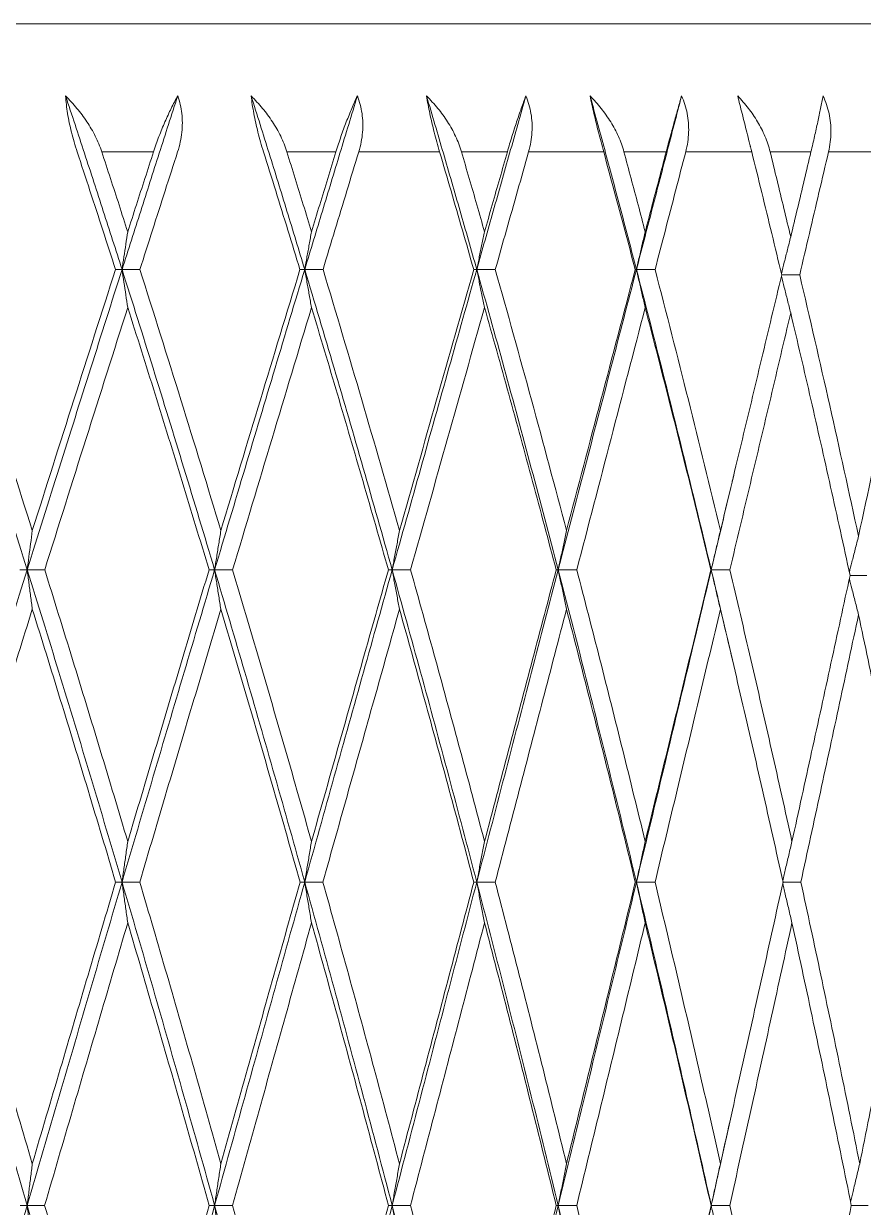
# Model space of a CAD drawing. Extents: x 1661 to 2451, y 0 to 579.
# Drawn here: x 1896.84 to 1903.39, y 461.53 to 470.76 of the extents above; entities that cross this region are included whole.
import ezdxf

# ---------------------------------------------------------------- set-up
doc = ezdxf.new("R2010")
doc.units = 0
doc.header["$LTSCALE"] = 10
doc.header["$MEASUREMENT"] = 0
doc.layers.add('2', color=7, linetype='CONTINUOUS', true_color=0xffffff)

msp = doc.modelspace()

# ---------------------------------------------------------------- linework, layer by layer
at = {"layer": '2', "color": 7, "linetype": 'Continuous', "lineweight": 18}
for p, q in [((1906.0954, 470.7637), (1874.0954, 470.7637)), ((1902.5131, 469.8039), (1902.5121, 469.8076))]:
    msp.add_line(p, q, dxfattribs=at)
at = {"layer": '2', "color": 7, "linetype": 'Continuous', "lineweight": 13}
for p, q in [((1902.5231, 469.7637), (1902.008, 469.7637)), ((1903.1232, 469.7637), (1903.5849, 469.7637))]:
    msp.add_line(p, q, dxfattribs=at)
for start_param, end_param in [(2.153848, 2.199004), (2.250539, 2.295695)]:
    msp.add_ellipse((1890.0955, 469.7637), major_axis=(-16.9999, 0), ratio=0.000002, start_param=start_param, end_param=end_param, dxfattribs=at)
at = {"layer": '2', "color": 7, "linetype": 'Continuous', "lineweight": 18}
for points, degree in [([(1897.6071, 468.8449), (1897.5584, 468.9978), (1897.4607, 469.302), (1897.3139, 469.7533), (1897.2156, 470.0513), (1897.1664, 470.1996)], 3), ([(1897.2567, 469.7637), (1897.2397, 469.8151), (1897.2101, 469.9172), (1897.1799, 470.064), (1897.1693, 470.1557), (1897.1664, 470.1996)], 3), ([(1897.6071, 468.8449), (1897.6559, 468.9978), (1897.7531, 469.3021), (1897.8979, 469.7537), (1897.9938, 470.0515), (1898.0415, 470.1996)], 3), ([(1898.0415, 470.1996), (1898.0573, 470.1557), (1898.0791, 470.064), (1898.0798, 469.9171), (1898.058, 469.8151), (1898.0414, 469.7637)], 3), ([(1899.0335, 468.8449), (1898.9873, 468.9978), (1898.8948, 469.302), (1898.7554, 469.7533), (1898.6621, 470.0513), (1898.6153, 470.1996)], 3), ([(1898.7117, 469.7637), (1898.6955, 469.8151), (1898.6666, 469.9172), (1898.6342, 470.064), (1898.6203, 470.1557), (1898.6153, 470.1996)], 3), ([(1899.0335, 468.8449), (1899.0797, 468.9978), (1899.1718, 469.3021), (1899.3087, 469.7537), (1899.3993, 470.0515), (1899.4444, 470.1996)], 3), ([(1899.4444, 470.1996), (1899.4616, 470.1557), (1899.4861, 470.064), (1899.4906, 469.9171), (1899.4709, 469.8151), (1899.4552, 469.7637)], 3), ([(1900.3765, 468.8449), (1900.3333, 468.9978), (1900.2466, 469.302), (1900.1161, 469.7533), (1900.0284, 470.0513), (1899.9845, 470.1996)], 3), ([(1900.0863, 469.7637), (1900.0711, 469.8151), (1900.043, 469.9172), (1900.0087, 470.064), (1899.9916, 470.1557), (1899.9845, 470.1996)], 3), ([(1900.3765, 468.8449), (1900.4197, 468.9978), (1900.5057, 469.3021), (1900.6335, 469.7537), (1900.7179, 470.0515), (1900.7598, 470.1996)], 3), ([(1900.7598, 470.1996), (1900.7784, 470.1557), (1900.8054, 470.064), (1900.8135, 469.9171), (1900.7961, 469.8151), (1900.7815, 469.7637)], 3), ([(1901.2614, 470.1996), (1901.302, 470.0513), (1901.3831, 469.7533), (1901.5037, 469.302), (1901.5835, 468.9978), (1901.6233, 468.8449)], 3), ([(1901.3674, 469.7637), (1901.3534, 469.8151), (1901.3265, 469.9172), (1901.2907, 470.064), (1901.2704, 470.1557), (1901.2614, 470.1996)], 3), ([(1901.9757, 470.1996), (1901.9372, 470.0515), (1901.8598, 469.7537), (1901.7423, 469.3021), (1901.6632, 468.9978), (1901.6233, 468.8449)], 3), ([(1902.008, 469.7637), (1902.0214, 469.8151), (1902.0364, 469.9171), (1902.0247, 470.064), (1901.9953, 470.1557), (1901.9757, 470.1996)], 3), ([(1902.5231, 469.7637), (1902.5103, 469.8151), (1902.4847, 469.9172), (1902.4477, 470.064), (1902.4247, 470.1557), (1902.4137, 470.1996)], 3), ([(1903.0806, 470.1996), (1903.1011, 470.1557), (1903.1325, 470.064), (1903.1477, 469.9171), (1903.1353, 469.8151), (1903.1232, 469.7637)], 3), ([(1897.5565, 468.8449), (1897.5234, 468.9477), (1897.4571, 469.1528), (1897.3571, 469.4591), (1897.2902, 469.6623), (1897.2567, 469.7637)], 3), ([(1897.6516, 469.1402), (1897.6291, 469.2098), (1897.5842, 469.3488), (1897.5166, 469.5566), (1897.4714, 469.6947), (1897.4488, 469.7637)], 3), ([(1897.6516, 469.1402), (1897.674, 469.2098), (1897.7189, 469.3488), (1897.786, 469.5566), (1897.8307, 469.6947), (1897.8531, 469.7637)], 3), ([(1897.7464, 468.8449), (1897.7793, 468.9477), (1897.845, 469.1528), (1897.9433, 469.4591), (1898.0088, 469.6623), (1898.0414, 469.7637)], 3), ([(1898.9963, 468.8449), (1898.9649, 468.9477), (1898.902, 469.1528), (1898.8071, 469.4591), (1898.7436, 469.6623), (1898.7117, 469.7637)], 3), ([(1899.0864, 469.1402), (1899.0652, 469.2098), (1899.0226, 469.3488), (1898.9585, 469.5566), (1898.9156, 469.6947), (1898.8941, 469.7637)], 3), ([(1899.0864, 469.1402), (1899.1077, 469.2098), (1899.1502, 469.3488), (1899.2137, 469.5566), (1899.256, 469.6947), (1899.2772, 469.7637)], 3), ([(1899.1762, 468.8449), (1899.2073, 468.9477), (1899.2695, 469.1528), (1899.3625, 469.4591), (1899.4243, 469.6623), (1899.4552, 469.7637)], 3), ([(1900.353, 468.8449), (1900.3236, 468.9477), (1900.2647, 469.1528), (1900.1758, 469.4591), (1900.1162, 469.6623), (1900.0863, 469.7637)], 3), ([(1900.4373, 469.1402), (1900.4174, 469.2098), (1900.3776, 469.3488), (1900.3176, 469.5566), (1900.2774, 469.6947), (1900.2573, 469.7637)], 3), ([(1900.4373, 469.1402), (1900.4572, 469.2098), (1900.4969, 469.3488), (1900.5563, 469.5566), (1900.5958, 469.6947), (1900.6155, 469.7637)], 3), ([(1900.7815, 469.7637), (1900.7528, 469.6623), (1900.6952, 469.4591), (1900.6084, 469.1528), (1900.5503, 468.9477), (1900.5212, 468.8449)], 3), ([(1901.3674, 469.7637), (1901.3951, 469.6623), (1901.4503, 469.4591), (1901.5324, 469.1528), (1901.5868, 468.9477), (1901.6139, 468.8449)], 3), ([(1901.6916, 469.1402), (1901.6733, 469.2098), (1901.6365, 469.3488), (1901.5812, 469.5566), (1901.5441, 469.6947), (1901.5255, 469.7637)], 3), ([(1901.8556, 469.7637), (1901.8374, 469.6947), (1901.8011, 469.5566), (1901.7465, 469.3488), (1901.7099, 469.2098), (1901.6916, 469.1402)], 3), ([(1902.008, 469.7637), (1901.9816, 469.6623), (1901.9288, 469.4591), (1901.849, 469.1528), (1901.7956, 468.9477), (1901.7688, 468.8449)], 3), ([(1902.7572, 468.8034), (1902.7315, 468.9109), (1902.68, 469.1254), (1902.6019, 469.4454), (1902.5495, 469.6578), (1902.5231, 469.7637)], 3), ([(1902.8277, 469.099), (1902.81, 469.1732), (1902.7745, 469.3214), (1902.721, 469.543), (1902.6851, 469.6902), (1902.6671, 469.7637)], 3), ([(1902.9858, 469.7637), (1902.9683, 469.6902), (1902.9334, 469.543), (1902.8807, 469.3214), (1902.8454, 469.1732), (1902.8277, 469.099)], 3), ([(1903.1232, 469.7637), (1903.0984, 469.6578), (1903.0486, 469.4454), (1902.9734, 469.1254), (1902.923, 468.9109), (1902.8976, 468.8034)], 3), ([(1897.6071, 468.8449), (1897.612, 468.8778), (1897.6219, 468.9436), (1897.6367, 469.042), (1897.6466, 469.1075), (1897.6516, 469.1402)], 3), ([(1899.0335, 468.8449), (1899.0394, 468.8778), (1899.0511, 468.9436), (1899.0687, 469.042), (1899.0805, 469.1075), (1899.0864, 469.1402)], 3), ([(1900.3765, 468.8449), (1900.3832, 468.8778), (1900.3966, 468.9436), (1900.4169, 469.042), (1900.4305, 469.1075), (1900.4373, 469.1402)], 3), ([(1901.6916, 469.1402), (1901.6839, 469.1075), (1901.6687, 469.042), (1901.646, 468.9436), (1901.6309, 468.8778), (1901.6233, 468.8449)], 3), ([(1896.1105, 468.8449), (1896.195, 468.5908), (1896.3638, 468.0783), (1896.6156, 467.2981), (1896.7831, 466.7683), (1896.8667, 466.5012)], 3), ([(1896.9068, 466.8074), (1896.6916, 467.4879), (1896.4711, 468.1671), (1896.245, 468.8449)], 3), ([(1897.6071, 468.8449), (1897.5263, 468.5913), (1897.3636, 468.0795), (1897.1168, 467.2983), (1896.9504, 466.7684), (1896.8667, 466.5012)], 3), ([(1896.9068, 466.8074), (1897.1221, 467.4879), (1897.3386, 468.1671), (1897.5565, 468.8449)], 3), ([(1897.5565, 468.8449), (1897.5621, 468.8449), (1897.5734, 468.8449), (1897.5903, 468.8449), (1897.6015, 468.8449), (1897.6071, 468.8449)], 3), ([(1897.6071, 468.8449), (1897.6226, 468.8449), (1897.6535, 468.8449), (1897.6999, 468.8449), (1897.7309, 468.8449), (1897.7464, 468.8449)], 3), ([(1897.6071, 468.8449), (1897.6881, 468.5908), (1897.8497, 468.0783), (1898.0904, 467.2981), (1898.2503, 466.7683), (1898.33, 466.5012)], 3), ([(1897.6071, 468.8449), (1897.612, 468.812), (1897.6219, 468.7461), (1897.6367, 468.6473), (1897.6466, 468.5813), (1897.6516, 468.5483)], 3), ([(1898.3787, 466.8074), (1898.1735, 467.4879), (1897.9629, 468.1671), (1897.7464, 468.8449)], 3), ([(1899.0335, 468.8449), (1898.9569, 468.5913), (1898.8027, 468.0795), (1898.5681, 467.2983), (1898.4097, 466.7684), (1898.33, 466.5012)], 3), ([(1898.3787, 466.8074), (1898.5838, 467.4879), (1898.7897, 468.1671), (1898.9963, 468.8449)], 3), ([(1898.9963, 468.8449), (1899.0005, 468.8449), (1899.0088, 468.8449), (1899.0212, 468.8449), (1899.0294, 468.8449), (1899.0335, 468.8449)], 3), ([(1899.0335, 468.8449), (1899.0494, 468.8449), (1899.0811, 468.8449), (1899.1287, 468.8449), (1899.1604, 468.8449), (1899.1762, 468.8449)], 3), ([(1899.0335, 468.8449), (1899.1103, 468.5908), (1899.2633, 468.0783), (1899.4906, 467.2981), (1899.6412, 466.7683), (1899.7163, 466.5012)], 3), ([(1899.0335, 468.8449), (1899.0394, 468.812), (1899.0511, 468.7461), (1899.0687, 468.6473), (1899.0805, 468.5813), (1899.0864, 468.5483)], 3), ([(1899.7732, 466.8074), (1899.58, 467.4879), (1899.3812, 468.1671), (1899.1762, 468.8449)], 3), ([(1900.3765, 468.8449), (1900.3048, 468.5913), (1900.1604, 468.0795), (1899.9403, 467.2983), (1899.7913, 466.7684), (1899.7163, 466.5012)], 3), ([(1899.7732, 466.8074), (1899.9663, 467.4879), (1900.1596, 468.1671), (1900.353, 468.8449)], 3), ([(1900.353, 468.8449), (1900.3556, 468.8449), (1900.3609, 468.8449), (1900.3687, 468.8449), (1900.3739, 468.8449), (1900.3765, 468.8449)], 3), ([(1900.3765, 468.8449), (1900.3926, 468.8449), (1900.4247, 468.8449), (1900.473, 468.8449), (1900.5051, 468.8449), (1900.5212, 468.8449)], 3), ([(1900.3765, 468.8449), (1900.4483, 468.5908), (1900.5911, 468.0783), (1900.8029, 467.2981), (1900.943, 466.7683), (1901.0127, 466.5012)], 3), ([(1900.3765, 468.8449), (1900.3832, 468.812), (1900.3966, 468.7461), (1900.4169, 468.6473), (1900.4305, 468.5813), (1900.4373, 468.5483)], 3), ([(1900.5212, 468.8449), (1900.7128, 468.1671), (1900.8979, 467.4879), (1901.0773, 466.8074)], 3), ([(1901.0127, 466.5012), (1901.0824, 466.7684), (1901.2206, 467.2983), (1901.4241, 468.0795), (1901.5573, 468.5913), (1901.6233, 468.8449)], 3), ([(1901.0773, 466.8074), (1901.2566, 467.4879), (1901.4355, 468.1671), (1901.6139, 468.8449)], 3), ([(1901.6139, 468.8449), (1901.6149, 468.8449), (1901.617, 468.8449), (1901.6202, 468.8449), (1901.6223, 468.8449), (1901.6233, 468.8449)], 3), ([(1901.7688, 468.8449), (1901.7527, 468.8449), (1901.7204, 468.8449), (1901.6718, 468.8449), (1901.6395, 468.8449), (1901.6233, 468.8449)], 3), ([(1901.6233, 468.8449), (1901.6895, 468.5908), (1901.8209, 468.0783), (1902.0153, 467.2981), (1902.1435, 466.7683), (1902.2071, 466.5012)], 3), ([(1901.6916, 468.5483), (1901.6839, 468.5813), (1901.6687, 468.6473), (1901.646, 468.7461), (1901.6309, 468.812), (1901.6233, 468.8449)], 3), ([(1902.2788, 466.8074), (1902.1149, 467.4879), (1901.9451, 468.1671), (1901.7688, 468.8449)], 3), ([(1902.7572, 468.8034), (1902.7051, 468.5849), (1902.6002, 468.1457), (1902.4406, 467.4804), (1902.333, 467.0325), (1902.2788, 466.8074)], 3), ([(1902.8977, 468.8034), (1903.0572, 468.1251), (1903.2102, 467.4454), (1903.3572, 466.7644)], 3), ([(1903.7932, 468.8034), (1903.6496, 468.1251), (1903.5042, 467.4454), (1903.3572, 466.7644)], 3), ([(1897.6516, 468.5483), (1897.4342, 467.8672), (1897.2181, 467.1848), (1897.0033, 466.5012)], 3), ([(1897.6516, 468.5483), (1897.7231, 468.3242), (1897.8654, 467.8739), (1898.0771, 467.1915), (1898.2168, 466.732), (1898.2864, 466.5012)], 3), ([(1899.0864, 468.5483), (1898.8805, 467.8672), (1898.6752, 467.1848), (1898.4706, 466.5012)], 3), ([(1899.6863, 466.5012), (1899.6207, 466.732), (1899.4889, 467.1915), (1899.2889, 467.8739), (1899.1542, 468.3242), (1899.0864, 468.5483)], 3), ([(1900.4373, 468.5483), (1900.2447, 467.8672), (1900.0522, 467.1848), (1899.8597, 466.5012)], 3), ([(1900.4373, 468.5483), (1900.5007, 468.3242), (1900.6265, 467.8739), (1900.813, 467.1915), (1900.9356, 466.732), (1900.9966, 466.5012)], 3), ([(1901.1576, 466.5012), (1901.3361, 467.1848), (1901.5141, 467.8672), (1901.6916, 468.5483)], 3), ([(1901.6916, 468.5483), (1901.7499, 468.3242), (1901.8658, 467.8739), (1902.0369, 467.1915), (1902.1493, 466.732), (1902.205, 466.5012)], 3), ([(1902.8277, 468.5066), (1902.7759, 468.2871), (1902.6716, 467.8458), (1902.5131, 467.1773), (1902.406, 466.7273), (1902.3521, 466.5012)], 3), ([(1903.2909, 466.458), (1903.2409, 466.689), (1903.1398, 467.1489), (1902.9854, 467.8317), (1902.8806, 468.2824), (1902.8277, 468.5066)], 3), ([(1902.3698, 467.1849), (1902.3848, 467.2482)], 1), ([(1902.37, 467.1859), (1902.3162, 466.9593), (1902.2619, 466.7311), (1902.2071, 466.5012)], 3), ([(1896.8667, 466.5012), (1896.8712, 466.5353), (1896.88, 466.6035), (1896.8934, 466.7056), (1896.9023, 466.7735), (1896.9068, 466.8074)], 3), ([(1898.33, 466.5012), (1898.3353, 466.5353), (1898.3461, 466.6035), (1898.3624, 466.7056), (1898.3732, 466.7735), (1898.3787, 466.8074)], 3), ([(1899.7163, 466.5012), (1899.7225, 466.5353), (1899.7351, 466.6035), (1899.7541, 466.7056), (1899.7668, 466.7735), (1899.7732, 466.8074)], 3), ([(1901.0773, 466.8074), (1901.0701, 466.7735), (1901.0556, 466.7056), (1901.0341, 466.6035), (1901.0198, 466.5353), (1901.0127, 466.5012)], 3), ([(1902.2788, 466.8074), (1902.2708, 466.7735), (1902.2548, 466.7056), (1902.2309, 466.6035), (1902.215, 466.5353), (1902.2071, 466.5012)], 3), ([(1896.1105, 464.0645), (1896.1959, 464.3419), (1896.3657, 464.8923), (1896.6179, 465.7048), (1896.7841, 466.2372), (1896.8667, 466.5012)], 3), ([(1896.81, 466.5012), (1896.8164, 466.5012), (1896.829, 466.5012), (1896.8479, 466.5012), (1896.8605, 466.5012), (1896.8667, 466.5012)], 3), ([(1897.0033, 466.5012), (1896.9881, 466.5012), (1896.9578, 466.5012), (1896.9123, 466.5012), (1896.8819, 466.5012), (1896.8667, 466.5012)], 3), ([(1897.6071, 464.0645), (1897.5253, 464.342), (1897.3613, 464.8925), (1897.1148, 465.7036), (1896.9495, 466.2367), (1896.8667, 466.5012)], 3), ([(1896.9068, 466.1937), (1896.9023, 466.2279), (1896.8934, 466.2963), (1896.88, 466.3988), (1896.8712, 466.4671), (1896.8667, 466.5012)], 3), ([(1897.0033, 466.5012), (1897.0762, 466.269), (1897.2213, 465.8025), (1897.4375, 465.0958), (1897.5804, 464.6202), (1897.6516, 464.3812)], 3), ([(1898.33, 466.5012), (1898.2512, 466.2372), (1898.0926, 465.7048), (1897.8516, 464.8923), (1897.6889, 464.3419), (1897.6071, 464.0645)], 3), ([(1898.2864, 466.5012), (1898.2165, 466.269), (1898.0764, 465.8025), (1897.8647, 465.0958), (1897.7228, 464.6202), (1897.6516, 464.3812)], 3), ([(1898.33, 466.5012), (1898.3251, 466.5012), (1898.3155, 466.5012), (1898.301, 466.5012), (1898.2913, 466.5012), (1898.2864, 466.5012)], 3), ([(1898.4706, 466.5012), (1898.455, 466.5012), (1898.4237, 466.5012), (1898.3768, 466.5012), (1898.3456, 466.5012), (1898.33, 466.5012)], 3), ([(1899.0336, 464.0645), (1898.956, 464.342), (1898.8005, 464.8925), (1898.5662, 465.7036), (1898.4089, 466.2367), (1898.33, 466.5012)], 3), ([(1898.33, 466.5012), (1898.3353, 466.4671), (1898.3461, 466.3988), (1898.3623, 466.2963), (1898.3732, 466.2279), (1898.3787, 466.1937)], 3), ([(1899.0864, 464.3812), (1899.019, 464.6202), (1898.8835, 465.0958), (1898.6781, 465.8025), (1898.54, 466.269), (1898.4706, 466.5012)], 3), ([(1899.0336, 464.0645), (1899.1111, 464.3419), (1899.265, 464.8923), (1899.4927, 465.7048), (1899.6421, 466.2372), (1899.7163, 466.5012)], 3), ([(1899.0864, 464.3812), (1899.1539, 464.6202), (1899.2883, 465.0958), (1899.4883, 465.8025), (1899.6204, 466.269), (1899.6863, 466.5012)], 3), ([(1899.6863, 466.5012), (1899.6896, 466.5012), (1899.6963, 466.5012), (1899.7063, 466.5012), (1899.7129, 466.5012), (1899.7163, 466.5012)], 3), ([(1899.8597, 466.5012), (1899.8438, 466.5012), (1899.8119, 466.5012), (1899.7641, 466.5012), (1899.7322, 466.5012), (1899.7163, 466.5012)], 3), ([(1900.3765, 464.0645), (1900.304, 464.342), (1900.1583, 464.8925), (1899.9385, 465.7036), (1899.7906, 466.2367), (1899.7163, 466.5012)], 3), ([(1899.7732, 466.1937), (1899.7668, 466.2279), (1899.7541, 466.2963), (1899.7351, 466.3988), (1899.7225, 466.4671), (1899.7163, 466.5012)], 3), ([(1899.8597, 466.5012), (1899.925, 466.269), (1900.0548, 465.8025), (1900.2474, 465.0958), (1900.3742, 464.6202), (1900.4373, 464.3812)], 3), ([(1900.3765, 464.0645), (1900.449, 464.3419), (1900.5928, 464.8923), (1900.8049, 465.7048), (1900.9438, 466.2372), (1901.0127, 466.5012)], 3), ([(1900.4373, 464.3812), (1900.5004, 464.6202), (1900.6259, 465.0958), (1900.8124, 465.8025), (1900.9354, 466.269), (1900.9966, 466.5012)], 3), ([(1900.9966, 466.5012), (1900.9984, 466.5012), (1901.002, 466.5012), (1901.0073, 466.5012), (1901.0109, 466.5012), (1901.0127, 466.5012)], 3), ([(1901.0127, 466.5012), (1901.0288, 466.5012), (1901.061, 466.5012), (1901.1093, 466.5012), (1901.1415, 466.5012), (1901.1576, 466.5012)], 3), ([(1901.6234, 464.0645), (1901.5565, 464.342), (1901.4222, 464.8925), (1901.2189, 465.7036), (1901.0817, 466.2367), (1901.0127, 466.5012)], 3), ([(1901.0773, 466.1937), (1901.07, 466.2279), (1901.0556, 466.2963), (1901.0341, 466.3988), (1901.0198, 466.4671), (1901.0127, 466.5012)], 3), ([(1901.1576, 466.5012), (1901.2181, 466.269), (1901.3384, 465.8025), (1901.5164, 465.0958), (1901.6335, 464.6202), (1901.6916, 464.3812)], 3), ([(1901.6234, 464.0645), (1901.6902, 464.3419), (1901.8225, 464.8923), (1902.0171, 465.7048), (1902.1442, 466.2372), (1902.2071, 466.5012)], 3), ([(1901.6916, 464.3812), (1901.7497, 464.6202), (1901.8652, 465.0958), (1902.0364, 465.8025), (1902.149, 466.269), (1902.205, 466.5012)], 3), ([(1902.205, 466.5012), (1902.2052, 466.5012), (1902.2057, 466.5012), (1902.2064, 466.5012), (1902.2069, 466.5012), (1902.2071, 466.5012)], 3), ([(1902.3521, 466.5012), (1902.336, 466.5012), (1902.3038, 466.5012), (1902.2554, 466.5012), (1902.2232, 466.5012), (1902.2071, 466.5012)], 3), ([(1902.2071, 466.5012), (1902.2581, 466.2872), (1902.3088, 466.0718), (1902.3592, 465.8552)], 3), ([(1902.2788, 466.1937), (1902.2708, 466.2279), (1902.2547, 466.2963), (1902.2309, 466.3988), (1902.215, 466.4671), (1902.2071, 466.5012)], 3), ([(1902.8375, 464.3812), (1902.7849, 464.6202), (1902.6788, 465.0958), (1902.517, 465.8025), (1902.4074, 466.269), (1902.3521, 466.5012)], 3), ([(1903.2909, 466.458), (1903.2417, 466.2305), (1903.1425, 465.7734), (1902.9913, 465.0811), (1902.889, 464.6152), (1902.8375, 464.3812)], 3), ([(1896.2442, 464.0645), (1896.3183, 464.3045), (1896.4663, 464.7823), (1896.6872, 465.492), (1896.8337, 465.9606), (1896.9068, 466.1937)], 3), ([(1896.9068, 466.1937), (1896.9799, 465.9606), (1897.1255, 465.492), (1897.3424, 464.7823), (1897.4858, 464.3045), (1897.5573, 464.0645)], 3), ([(1898.3787, 466.1937), (1898.309, 465.9606), (1898.1692, 465.492), (1897.9582, 464.7823), (1897.8166, 464.3045), (1897.7456, 464.0645)], 3), ([(1898.3787, 466.1937), (1898.4484, 465.9606), (1898.587, 465.492), (1898.7932, 464.7823), (1898.9293, 464.3045), (1898.9971, 464.0645)], 3), ([(1899.1755, 464.0645), (1899.2427, 464.3045), (1899.3766, 464.7823), (1899.5759, 465.492), (1899.7076, 465.9606), (1899.7732, 466.1937)], 3), ([(1899.7732, 466.1937), (1899.8388, 465.9606), (1899.9692, 465.492), (1900.1628, 464.7823), (1900.2903, 464.3045), (1900.3537, 464.0645)], 3), ([(1900.5205, 464.0645), (1900.5833, 464.3045), (1900.7083, 464.7823), (1900.894, 465.492), (1901.0164, 465.9606), (1901.0773, 466.1937)], 3), ([(1901.0773, 466.1937), (1901.1382, 465.9606), (1901.2592, 465.492), (1901.4383, 464.7823), (1901.556, 464.3045), (1901.6145, 464.0645)], 3), ([(1901.7682, 464.0645), (1901.826, 464.3045), (1901.9409, 464.7823), (1902.1111, 465.492), (1902.2231, 465.9606), (1902.2788, 466.1937)], 3), ([(1902.2788, 466.1937), (1902.3344, 465.9606), (1902.4448, 465.492), (1902.6078, 464.7823), (1902.7147, 464.3045), (1902.7677, 464.0645)], 3), ([(1903.3572, 466.1504), (1903.3083, 465.9219), (1903.2098, 465.4628), (1903.0596, 464.7675), (1902.958, 464.2996), (1902.9068, 464.0645)], 3), ([(1903.7937, 464.0197), (1903.7466, 464.2599), (1903.6515, 464.738), (1903.506, 465.4482), (1903.4071, 465.9171), (1903.3572, 466.1504)], 3), ([(1902.372, 465.8001), (1902.3592, 465.8555)], 1), ([(1897.6516, 464.3812), (1897.6466, 464.3461), (1897.6367, 464.2759), (1897.6219, 464.1703), (1897.612, 464.0998), (1897.6071, 464.0645)], 3), ([(1899.0336, 464.0645), (1899.0394, 464.0998), (1899.0511, 464.1703), (1899.0687, 464.2759), (1899.0805, 464.3461), (1899.0864, 464.3812)], 3), ([(1900.4373, 464.3812), (1900.4305, 464.3461), (1900.4169, 464.2759), (1900.3967, 464.1703), (1900.3832, 464.0998), (1900.3765, 464.0645)], 3), ([(1901.6916, 464.3812), (1901.6839, 464.3461), (1901.6687, 464.2759), (1901.646, 464.1703), (1901.6309, 464.0998), (1901.6234, 464.0645)], 3), ([(1896.8667, 461.5407), (1896.7829, 461.8279), (1896.6151, 462.3978), (1896.3634, 463.238), (1896.1949, 463.7905), (1896.1105, 464.0645)], 3), ([(1896.2442, 464.0645), (1896.3185, 463.8238), (1896.4667, 463.34), (1896.6876, 462.6076), (1896.8339, 462.1147), (1896.9068, 461.8672)], 3), ([(1896.8667, 461.5407), (1896.9504, 461.8275), (1897.1169, 462.397), (1897.3639, 463.239), (1897.5264, 463.7909), (1897.6071, 464.0645)], 3), ([(1896.9068, 461.8672), (1896.9797, 462.1147), (1897.1251, 462.6076), (1897.342, 463.34), (1897.4857, 463.8238), (1897.5573, 464.0645)], 3), ([(1897.5573, 464.0645), (1897.5629, 464.0645), (1897.5739, 464.0645), (1897.5905, 464.0645), (1897.6016, 464.0645), (1897.6071, 464.0645)], 3), ([(1897.7456, 464.0645), (1897.7302, 464.0645), (1897.6994, 464.0645), (1897.6533, 464.0646), (1897.6225, 464.0645), (1897.6071, 464.0645)], 3), ([(1898.3299, 461.5407), (1898.2501, 461.8279), (1898.09, 462.3978), (1897.8493, 463.238), (1897.688, 463.7905), (1897.6071, 464.0645)], 3), ([(1897.6516, 463.7467), (1897.6466, 463.7821), (1897.6367, 463.8528), (1897.6218, 463.9588), (1897.612, 464.0293), (1897.6071, 464.0645)], 3), ([(1897.7456, 464.0645), (1897.8167, 463.8238), (1897.9585, 463.34), (1898.1696, 462.6076), (1898.3092, 462.1147), (1898.3787, 461.8672)], 3), ([(1899.0336, 464.0645), (1898.9571, 463.7909), (1898.803, 463.239), (1898.5682, 462.397), (1898.4097, 461.8275), (1898.3299, 461.5407)], 3), ([(1898.9971, 464.0645), (1898.9292, 463.8238), (1898.7928, 463.34), (1898.5867, 462.6076), (1898.4482, 462.1147), (1898.3787, 461.8672)], 3), ([(1899.0336, 464.0645), (1899.0295, 464.0645), (1899.0214, 464.0645), (1899.0093, 464.0645), (1899.0012, 464.0645), (1898.9971, 464.0645)], 3), ([(1899.0336, 464.0645), (1899.0493, 464.0645), (1899.0808, 464.0646), (1899.1281, 464.0645), (1899.1597, 464.0645), (1899.1755, 464.0645)], 3), ([(1899.7162, 461.5407), (1899.641, 461.8279), (1899.4902, 462.3978), (1899.2629, 463.238), (1899.1101, 463.7905), (1899.0336, 464.0645)], 3), ([(1899.0336, 464.0645), (1899.0394, 464.0293), (1899.0511, 463.9588), (1899.0687, 463.8528), (1899.0805, 463.7821), (1899.0864, 463.7467)], 3), ([(1899.1755, 464.0645), (1899.2428, 463.8238), (1899.3769, 463.34), (1899.5762, 462.6076), (1899.7077, 462.1147), (1899.7732, 461.8672)], 3), ([(1899.7162, 461.5407), (1899.7913, 461.8275), (1899.9404, 462.397), (1900.1607, 463.239), (1900.305, 463.7909), (1900.3765, 464.0645)], 3), ([(1899.7732, 461.8672), (1899.8386, 462.1147), (1899.9689, 462.6076), (1900.1624, 463.34), (1900.2902, 463.8238), (1900.3537, 464.0645)], 3), ([(1900.3537, 464.0645), (1900.3563, 464.0645), (1900.3613, 464.0645), (1900.3689, 464.0645), (1900.374, 464.0645), (1900.3765, 464.0645)], 3), ([(1900.3765, 464.0645), (1900.3925, 464.0645), (1900.4245, 464.0646), (1900.4725, 464.0645), (1900.5045, 464.0645), (1900.5205, 464.0645)], 3), ([(1901.0127, 461.5407), (1900.9428, 461.8279), (1900.8026, 462.3978), (1900.5908, 463.238), (1900.4481, 463.7905), (1900.3765, 464.0645)], 3), ([(1900.4373, 463.7467), (1900.4305, 463.7821), (1900.4169, 463.8528), (1900.3966, 463.9588), (1900.3832, 464.0293), (1900.3765, 464.0645)], 3), ([(1900.5205, 464.0645), (1900.5835, 463.8238), (1900.7087, 463.34), (1900.8943, 462.6076), (1901.0165, 462.1147), (1901.0773, 461.8672)], 3), ([(1901.0127, 461.5407), (1901.0824, 461.8275), (1901.2206, 462.397), (1901.4244, 463.239), (1901.5575, 463.7909), (1901.6234, 464.0645)], 3), ([(1901.0773, 461.8672), (1901.138, 462.1147), (1901.2588, 462.6076), (1901.438, 463.34), (1901.5559, 463.8238), (1901.6145, 464.0645)], 3), ([(1901.6145, 464.0645), (1901.6155, 464.0645), (1901.6175, 464.0645), (1901.6204, 464.0645), (1901.6224, 464.0645), (1901.6234, 464.0645)], 3), ([(1901.6234, 464.0645), (1901.6395, 464.0645), (1901.6716, 464.0646), (1901.7199, 464.0645), (1901.7521, 464.0645), (1901.7682, 464.0645)], 3), ([(1902.2071, 461.5407), (1902.1433, 461.8279), (1902.015, 462.3978), (1901.8206, 463.238), (1901.6894, 463.7905), (1901.6234, 464.0645)], 3), ([(1901.6916, 463.7467), (1901.6839, 463.7821), (1901.6687, 463.8528), (1901.646, 463.9588), (1901.6309, 464.0293), (1901.6234, 464.0645)], 3), ([(1901.7682, 464.0645), (1901.8261, 463.8238), (1901.9412, 463.34), (1902.1114, 462.6076), (1902.2233, 462.1147), (1902.2788, 461.8672)], 3), ([(1902.2788, 461.8672), (1902.3343, 462.1147), (1902.4445, 462.6076), (1902.6075, 463.34), (1902.7146, 463.8238), (1902.7677, 464.0645)], 3), ([(1902.9068, 464.0645), (1902.8908, 464.0645), (1902.8587, 464.0645), (1902.8106, 464.0646), (1902.7786, 464.0645), (1902.7625, 464.0645)], 3), ([(1903.3665, 461.8672), (1903.3167, 462.1147), (1903.2164, 462.6076), (1903.0631, 463.34), (1902.9592, 463.8238), (1902.9068, 464.0645)], 3), ([(1903.7937, 464.0197), (1903.7475, 463.7838), (1903.6542, 463.3098), (1903.5118, 462.5923), (1903.4152, 462.1096), (1903.3665, 461.8672)], 3), ([(1897.0027, 461.5407), (1897.0754, 461.7892), (1897.2205, 462.284), (1897.4369, 463.0193), (1897.5801, 463.505), (1897.6516, 463.7467)], 3), ([(1897.6516, 463.7467), (1897.723, 463.505), (1897.8653, 463.0193), (1898.0772, 462.284), (1898.2173, 461.7892), (1898.287, 461.5407)], 3), ([(1899.0864, 463.7467), (1899.0188, 463.505), (1898.8829, 463.0193), (1898.6774, 462.284), (1898.5393, 461.7892), (1898.47, 461.5407)], 3), ([(1899.0864, 463.7467), (1899.1541, 463.505), (1899.2888, 463.0193), (1899.489, 462.284), (1899.6211, 461.7892), (1899.6869, 461.5407)], 3), ([(1899.8591, 461.5407), (1899.9243, 461.7892), (1900.0541, 462.284), (1900.2468, 463.0193), (1900.374, 463.505), (1900.4373, 463.7467)], 3), ([(1900.4373, 463.7467), (1900.5006, 463.505), (1900.6264, 463.0193), (1900.8131, 462.284), (1900.936, 461.7892), (1900.9971, 461.5407)], 3), ([(1901.157, 461.5407), (1901.2175, 461.7892), (1901.3377, 462.284), (1901.5159, 463.0193), (1901.6333, 463.505), (1901.6916, 463.7467)], 3), ([(1901.6916, 463.7467), (1901.7499, 463.505), (1901.8657, 463.0193), (1902.037, 462.284), (1902.1496, 461.7892), (1902.2055, 461.5407)], 3), ([(1902.3516, 461.5407), (1902.4068, 461.7892), (1902.5164, 462.284), (1902.6784, 463.0193), (1902.7847, 463.505), (1902.8375, 463.7467)], 3), ([(1902.8375, 463.7467), (1902.8903, 463.505), (1902.995, 463.0193), (1903.1494, 462.284), (1903.2506, 461.7892), (1903.3007, 461.5407)], 3), ([(1902.2071, 461.5407), (1902.2514, 461.7401), (1902.2953, 461.9384), (1902.339, 462.1357)], 3), ([(1902.3388, 462.1351), (1902.35, 462.1853)], 1), ([(1896.9068, 461.8672), (1896.9023, 461.831), (1896.8934, 461.7586), (1896.88, 461.6498), (1896.8712, 461.5771), (1896.8667, 461.5407)], 3), ([(1898.3787, 461.8672), (1898.3732, 461.831), (1898.3624, 461.7586), (1898.3461, 461.6498), (1898.3353, 461.5771), (1898.3299, 461.5407)], 3), ([(1899.7732, 461.8672), (1899.7668, 461.831), (1899.7541, 461.7586), (1899.7351, 461.6498), (1899.7225, 461.5771), (1899.7162, 461.5407)], 3), ([(1901.0773, 461.8672), (1901.07, 461.831), (1901.0556, 461.7586), (1901.0341, 461.6498), (1901.0198, 461.5771), (1901.0127, 461.5407)], 3), ([(1902.2788, 461.8672), (1902.2708, 461.831), (1902.2548, 461.7586), (1902.2309, 461.6498), (1902.215, 461.5771), (1902.2071, 461.5407)], 3), ([(1896.8667, 461.5407), (1896.7841, 461.2576), (1896.6179, 460.687), (1896.3655, 459.8175), (1896.1958, 459.2309), (1896.1105, 458.9357)], 3), ([(1896.8667, 461.5407), (1896.8605, 461.5407), (1896.8481, 461.5407), (1896.8294, 461.5407), (1896.8169, 461.5407), (1896.8107, 461.5407)], 3), ([(1896.8667, 461.5407), (1896.8818, 461.5407), (1896.912, 461.5407), (1896.9573, 461.5407), (1896.9876, 461.5407), (1897.0027, 461.5407)], 3), ([(1897.6071, 458.9357), (1897.5253, 459.2314), (1897.3612, 459.8186), (1897.1146, 460.6861), (1896.9495, 461.2572), (1896.8667, 461.5407)], 3), ([(1896.8667, 461.5407), (1896.8711, 461.5044), (1896.88, 461.4317), (1896.8934, 461.3225), (1896.9023, 461.2496), (1896.9068, 461.2132)], 3), ([(1897.0027, 461.5407), (1897.0755, 461.2919), (1897.2206, 460.792), (1897.437, 460.0355), (1897.5802, 459.5267), (1897.6516, 459.2712)], 3), ([(1897.6071, 458.9357), (1897.6888, 459.2309), (1897.8514, 459.8175), (1898.0926, 460.687), (1898.2512, 461.2576), (1898.3299, 461.5407)], 3), ([(1897.6516, 459.2712), (1897.723, 459.5267), (1897.8652, 460.0355), (1898.0771, 460.792), (1898.2172, 461.2919), (1898.287, 461.5407)], 3), ([(1898.287, 461.5407), (1898.2918, 461.5407), (1898.3014, 461.5407), (1898.3157, 461.5407), (1898.3252, 461.5407), (1898.3299, 461.5407)], 3), ([(1898.47, 461.5407), (1898.4544, 461.5407), (1898.4233, 461.5407), (1898.3766, 461.5407), (1898.3455, 461.5407), (1898.3299, 461.5407)], 3), ([(1899.0335, 458.9357), (1898.956, 459.2314), (1898.8004, 459.8186), (1898.5661, 460.6861), (1898.4088, 461.2572), (1898.3299, 461.5407)], 3), ([(1898.3787, 461.2132), (1898.3732, 461.2496), (1898.3623, 461.3225), (1898.3461, 461.4317), (1898.3353, 461.5044), (1898.3299, 461.5407)], 3), ([(1898.47, 461.5407), (1898.5394, 461.2919), (1898.6775, 460.792), (1898.883, 460.0355), (1899.0188, 459.5267), (1899.0864, 459.2712)], 3), ([(1899.7162, 461.5407), (1899.6421, 461.2576), (1899.4927, 460.687), (1899.2648, 459.8175), (1899.111, 459.2309), (1899.0335, 458.9357)], 3), ([(1899.6869, 461.5407), (1899.6211, 461.2919), (1899.4889, 460.792), (1899.2887, 460.0355), (1899.1541, 459.5267), (1899.0864, 459.2712)], 3), ([(1899.7162, 461.5407), (1899.713, 461.5407), (1899.7065, 461.5407), (1899.6967, 461.5407), (1899.6902, 461.5407), (1899.6869, 461.5407)], 3), ([(1899.7162, 461.5407), (1899.7321, 461.5407), (1899.7639, 461.5407), (1899.8115, 461.5407), (1899.8433, 461.5407), (1899.8591, 461.5407)], 3), ([(1900.3765, 458.9357), (1900.3039, 459.2314), (1900.1583, 459.8186), (1899.9384, 460.6861), (1899.7905, 461.2572), (1899.7162, 461.5407)], 3), ([(1899.7162, 461.5407), (1899.7225, 461.5044), (1899.7351, 461.4317), (1899.7541, 461.3225), (1899.7668, 461.2496), (1899.7732, 461.2132)], 3), ([(1899.8591, 461.5407), (1899.9244, 461.2919), (1900.0542, 460.792), (1900.2469, 460.0355), (1900.3741, 459.5267), (1900.4373, 459.2712)], 3), ([(1900.3765, 458.9357), (1900.4489, 459.2309), (1900.5926, 459.8175), (1900.8049, 460.687), (1900.9438, 461.2576), (1901.0127, 461.5407)], 3), ([(1900.4373, 459.2712), (1900.5006, 459.5267), (1900.6263, 460.0355), (1900.813, 460.792), (1900.936, 461.2919), (1900.9971, 461.5407)], 3), ([(1900.9971, 461.5407), (1900.9988, 461.5407), (1901.0023, 461.5407), (1901.0075, 461.5407), (1901.0109, 461.5407), (1901.0127, 461.5407)], 3), ([(1901.0127, 461.5407), (1901.0287, 461.5407), (1901.0608, 461.5407), (1901.1089, 461.5407), (1901.141, 461.5407), (1901.157, 461.5407)], 3), ([(1901.6234, 458.9357), (1901.5565, 459.2314), (1901.4222, 459.8186), (1901.2188, 460.6861), (1901.0816, 461.2572), (1901.0127, 461.5407)], 3), ([(1901.0773, 461.2132), (1901.07, 461.2496), (1901.0556, 461.3225), (1901.0341, 461.4317), (1901.0198, 461.5044), (1901.0127, 461.5407)], 3), ([(1901.157, 461.5407), (1901.2175, 461.2919), (1901.3378, 460.792), (1901.516, 460.0355), (1901.6333, 459.5267), (1901.6916, 459.2712)], 3), ([(1901.6234, 458.9357), (1901.6901, 459.2309), (1901.8223, 459.8175), (1902.0171, 460.687), (1902.1442, 461.2576), (1902.2071, 461.5407)], 3), ([(1901.6916, 459.2712), (1901.7499, 459.5267), (1901.8656, 460.0355), (1902.0369, 460.792), (1902.1496, 461.2919), (1902.2055, 461.5407)], 3), ([(1902.2055, 461.5407), (1902.2057, 461.5407), (1902.206, 461.5407), (1902.2066, 461.5407), (1902.2069, 461.5407), (1902.2071, 461.5407)], 3), ([(1902.2071, 461.5407), (1902.2231, 461.5407), (1902.2553, 461.5407), (1902.3034, 461.5407), (1902.3356, 461.5407), (1902.3516, 461.5407)], 3), ([(1902.2788, 461.2132), (1902.2707, 461.2496), (1902.2547, 461.3225), (1902.2308, 461.4317), (1902.215, 461.5044), (1902.2071, 461.5407)], 3), ([(1902.3516, 461.5407), (1902.4068, 461.2919), (1902.5164, 460.792), (1902.6784, 460.0355), (1902.7848, 459.5267), (1902.8375, 459.2712)], 3), ([(1902.8375, 459.2712), (1902.8903, 459.5267), (1902.9949, 460.0355), (1903.1493, 460.792), (1903.2506, 461.2919), (1903.3007, 461.5407)], 3)]:
    msp.add_open_spline(points, degree=degree, dxfattribs=at)
for points, knots in [([(1897.1664, 470.1996), (1897.1976, 470.1685), (1897.2271, 470.1363), (1897.2827, 470.0693), (1897.3088, 470.0346), (1897.3569, 469.9622), (1897.379, 469.9245), (1897.4182, 469.8457), (1897.4351, 469.8052), (1897.4488, 469.7637)], [0, 0, 0, 0, 0.25, 0.25, 0.5, 0.5, 0.75, 0.75, 1, 1, 1, 1]), ([(1897.8531, 469.7637), (1897.8665, 469.8051), (1897.8807, 469.8452), (1897.9104, 469.9228), (1897.9258, 469.9605), (1897.9499, 470.0153), (1897.958, 470.0333), (1897.9744, 470.0685), (1897.9826, 470.0857), (1898.0076, 470.1363), (1898.0245, 470.1686), (1898.0415, 470.1996)], [0, 0, 0, 0, 0.25, 0.25, 0.5, 0.5, 0.625, 0.625, 0.75, 0.75, 1, 1, 1, 1]), ([(1898.6153, 470.1996), (1898.6465, 470.1685), (1898.676, 470.1363), (1898.7314, 470.0693), (1898.7573, 470.0346), (1898.8049, 469.9622), (1898.8266, 469.9245), (1898.8649, 469.8457), (1898.8812, 469.8052), (1898.8941, 469.7637)], [0, 0, 0, 0, 0.25, 0.25, 0.5, 0.5, 0.75, 0.75, 1, 1, 1, 1]), ([(1899.2772, 469.7637), (1899.2899, 469.8051), (1899.303, 469.8452), (1899.3301, 469.9228), (1899.3439, 469.9605), (1899.3652, 470.0153), (1899.3724, 470.0333), (1899.3867, 470.0685), (1899.3939, 470.0857), (1899.4155, 470.1363), (1899.4299, 470.1686), (1899.4444, 470.1996)], [0, 0, 0, 0, 0.25, 0.25, 0.5, 0.5, 0.625, 0.625, 0.75, 0.75, 1, 1, 1, 1]), ([(1899.9845, 470.1996), (1900.0155, 470.1685), (1900.0448, 470.1363), (1900.0995, 470.0693), (1900.1249, 470.0346), (1900.1715, 469.9622), (1900.1926, 469.9245), (1900.2296, 469.8457), (1900.2452, 469.8052), (1900.2573, 469.7637)], [0, 0, 0, 0, 0.25, 0.25, 0.5, 0.5, 0.75, 0.75, 1, 1, 1, 1]), ([(1900.6155, 469.7637), (1900.6274, 469.8051), (1900.6394, 469.8452), (1900.6635, 469.9228), (1900.6756, 469.9605), (1900.694, 470.0153), (1900.7001, 470.0333), (1900.7122, 470.0685), (1900.7183, 470.0857), (1900.7363, 470.1363), (1900.7481, 470.1686), (1900.7598, 470.1996)], [0, 0, 0, 0, 0.25, 0.25, 0.5, 0.5, 0.625, 0.625, 0.75, 0.75, 1, 1, 1, 1]), ([(1901.5255, 469.7637), (1901.5144, 469.8051), (1901.4998, 469.8452), (1901.4651, 469.9228), (1901.4449, 469.9605), (1901.4109, 470.0153), (1901.3989, 470.0333), (1901.3739, 470.0685), (1901.3609, 470.0857), (1901.3206, 470.1363), (1901.2918, 470.1686), (1901.2614, 470.1996)], [0, 0, 0, 0, 0.25, 0.25, 0.5, 0.5, 0.625, 0.625, 0.75, 0.75, 1, 1, 1, 1]), ([(1901.9757, 470.1996), (1901.9668, 470.1685), (1901.9577, 470.1363), (1901.9388, 470.0693), (1901.929, 470.0346), (1901.909, 469.9622), (1901.8987, 469.9245), (1901.8773, 469.8457), (1901.8665, 469.8052), (1901.8556, 469.7637)], [0, 0, 0, 0, 0.25, 0.25, 0.5, 0.5, 0.75, 0.75, 1, 1, 1, 1]), ([(1902.4137, 470.1996), (1902.4434, 470.1685), (1902.4713, 470.1363), (1902.5231, 470.0693), (1902.547, 470.0346), (1902.5904, 469.9622), (1902.6098, 469.9245), (1902.6432, 469.8457), (1902.6569, 469.8052), (1902.6671, 469.7637)], [0, 0, 0, 0, 0.25, 0.25, 0.5, 0.5, 0.75, 0.75, 1, 1, 1, 1]), ([(1902.9858, 469.7637), (1902.9956, 469.8051), (1903.0049, 469.8452), (1903.0226, 469.9228), (1903.031, 469.9605), (1903.0429, 470.0153), (1903.0468, 470.0333), (1903.0542, 470.0685), (1903.0578, 470.0857), (1903.0682, 470.1363), (1903.0746, 470.1686), (1903.0806, 470.1996)], [0, 0, 0, 0, 0.25, 0.25, 0.5, 0.5, 0.625, 0.625, 0.75, 0.75, 1, 1, 1, 1]), ([(1902.8277, 469.099), (1902.8193, 469.0662), (1902.8026, 469.0007), (1902.7784, 468.9052), (1902.7625, 468.8424), (1902.755, 468.8124)], [0, 0, 0, 0, 0.343797, 0.687595, 1, 1, 1, 1]), ([(1902.8277, 468.5066), (1902.8193, 468.5396), (1902.8026, 468.6057), (1902.7784, 468.7016), (1902.7626, 468.7644), (1902.755, 468.7943)], [0, 0, 0, 0, 0.343886, 0.687772, 1, 1, 1, 1]), ([(1902.8976, 468.8034), (1902.8816, 468.8034), (1902.8494, 468.8034), (1902.8026, 468.8034), (1902.7718, 468.8034), (1902.7572, 468.8034)], [0, 0, 0, 0, 0.343903, 0.687807, 1, 1, 1, 1]), ([(1903.3572, 466.7644), (1903.3485, 466.7305), (1903.331, 466.6625), (1903.3071, 466.5686), (1903.292, 466.5087), (1903.2854, 466.4828)], [0, 0, 0, 0, 0.362577, 0.725155, 1, 1, 1, 1]), ([(1903.3572, 466.1504), (1903.3485, 466.1846), (1903.331, 466.253), (1903.3071, 466.3472), (1903.292, 466.4072), (1903.2855, 466.4329)], [0, 0, 0, 0, 0.362936, 0.725871, 1, 1, 1, 1]), ([(1903.4229, 466.458), (1903.4069, 466.458), (1903.375, 466.458), (1903.331, 466.458), (1903.303, 466.458), (1903.2909, 466.458)], [0, 0, 0, 0, 0.363064, 0.726128, 1, 1, 1, 1]), ([(1902.8375, 464.3812), (1902.8291, 464.3461), (1902.8124, 464.2759), (1902.7883, 464.1741), (1902.7726, 464.1073), (1902.7652, 464.0758)], [0, 0, 0, 0, 0.345541, 0.691081, 1, 1, 1, 1]), ([(1902.8375, 463.7467), (1902.8291, 463.7821), (1902.8124, 463.8528), (1902.7883, 463.955), (1902.7726, 464.0218), (1902.7652, 464.0532)], [0, 0, 0, 0, 0.345658, 0.691316, 1, 1, 1, 1]), ([(1903.3665, 461.8672), (1903.3577, 461.831), (1903.3403, 461.7586), (1903.3165, 461.6591), (1903.3014, 461.5957), (1903.295, 461.5686)], [0, 0, 0, 0, 0.364392, 0.728785, 1, 1, 1, 1]), ([(1903.4317, 461.5407), (1903.4158, 461.5407), (1903.3839, 461.5407), (1903.3403, 461.5407), (1903.3125, 461.5407), (1903.3007, 461.5407)], [0, 0, 0, 0, 0.364809, 0.729618, 1, 1, 1, 1])]:
    msp.add_open_spline(points, degree=3, knots=knots, dxfattribs=at)
at = {"layer": '2', "color": 7, "linetype": 'Continuous', "lineweight": 13}
for points, weights in [([(1897.4488, 469.7637), (1897.6522, 469.7637), (1897.8531, 469.7637)], [1, 0.999911891433, 1]), ([(1898.8941, 469.7637), (1899.0872, 469.7637), (1899.2772, 469.7637)], [1, 0.999911891417, 1]), ([(1900.2573, 469.7637), (1900.4382, 469.7637), (1900.6155, 469.7637)], [1, 0.999911891438, 1]), ([(1901.8556, 469.7637), (1901.6926, 469.7637), (1901.5255, 469.7637)], [1, 0.999911891415, 1]), ([(1902.6671, 469.7637), (1902.829, 469.7637), (1902.9858, 469.7637)], [1, 0.999899926244, 1])]:
    msp.add_rational_spline(points, weights, degree=2, dxfattribs=at)

doc.saveas('drawing.dxf')
